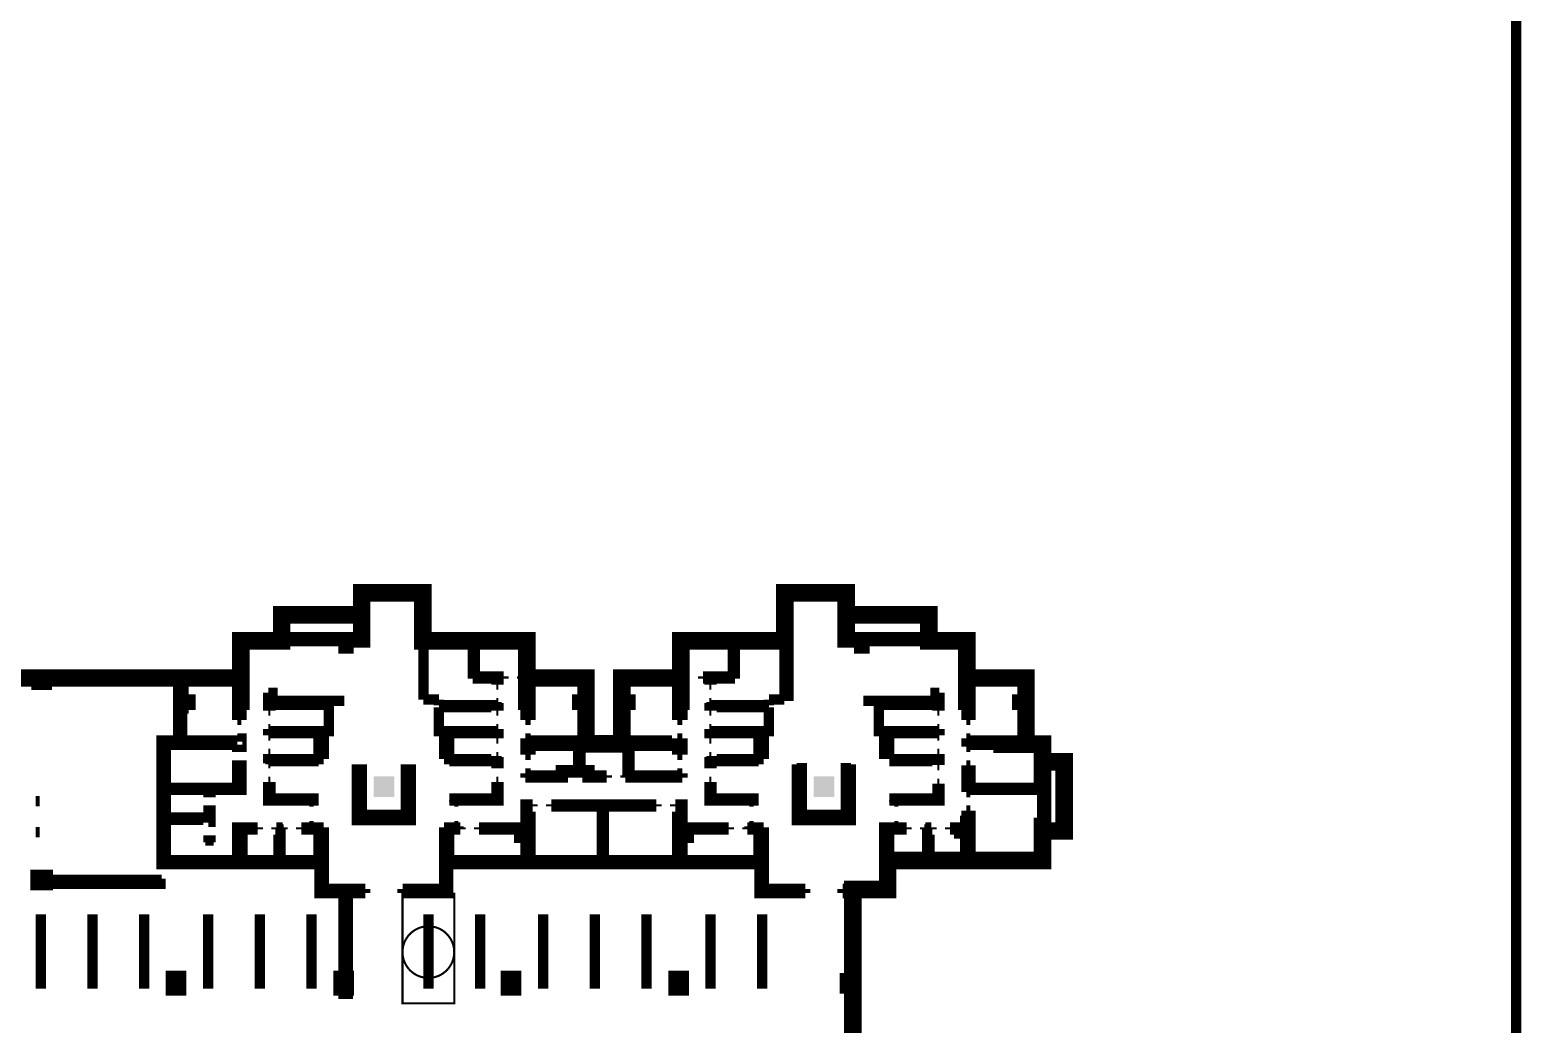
# Model space of a CAD drawing. Header units: millimetres. Extents: x 0 to 1249171, y -42321 to 335084.
# Drawn here: x 1177042 to 1249171, y 84969 to 133070 of the extents above; entities that cross this region are included whole.
import ezdxf

# ---------------------------------------------------------------- set-up
doc = ezdxf.new("R2010")
doc.units = ezdxf.units.MM
doc.header["$LTSCALE"] = 1000
for name, color, linetype in [('P_core', 1, 'Continuous'), ('P_lot', 5, 'Continuous'), ('留孔', 1, 'Continuous')]:
    doc.layers.add(name, color=color, linetype=linetype)
doc.layers.add('P_wall', color=7, linetype='Continuous', lineweight=50)

msp = doc.modelspace()

# ---------------------------------------------------------------- hatches: boundary and pattern name
at = {"layer": 'P_wall'}
h = msp.add_hatch(color=256, dxfattribs=at)
h.dxf.hatch_style = 2
h.paths.add_polyline_path([(1051017, 250), (1050717, 250), (1050967, -50), (1051017, 10)])
h.paths.add_polyline_path([(1050717, 250), (1050717, -350), (1050967, -50)])
h.paths.add_polyline_path([(1051017, -110), (1050967, -50), (1050717, -350), (1051017, -350)])
h.paths.add_polyline_path([(1051017, 10), (1050967, -50), (1051017, -110)])
h.paths.add_polyline_path([(1051217, 8200), (1051017, 8200), (1051017, 7920)], flags=17)
h.paths.add_polyline_path([(1051217, 8200), (1051017, 7920), (1051017, 7780), (1051217, 7500)])
h.paths.add_polyline_path([(1051017, 7780), (1051017, 7500), (1051217, 7500)], flags=17)
h.paths.add_polyline_path([(1051217, 16300), (1051017, 16020), (1051017, 15880), (1051217, 15600)])
h.paths.add_polyline_path([(1051217, 16300), (1051017, 16300), (1051017, 16020)], flags=17)
h.paths.add_polyline_path([(1051017, 15880), (1051017, 15600), (1051217, 15600)], flags=17)
h.paths.add_polyline_path([(1051217, 24300), (1051017, 24300), (1051017, 24020)], flags=17)
h.paths.add_polyline_path([(1051217, 24300), (1051017, 24020), (1051017, 23880), (1051217, 23600)])
h.paths.add_polyline_path([(1051017, 23880), (1051017, 23600), (1051217, 23600)], flags=17)
h.paths.add_polyline_path([(1051017, 31980), (1050967, 32050), (1050717, 31700), (1051017, 31700)])
h.paths.add_polyline_path([(1051017, 32400), (1050717, 32400), (1050967, 32050), (1051017, 32120)])
h.paths.add_polyline_path([(1050717, 32400), (1050717, 31700), (1050967, 32050)])
h.paths.add_polyline_path([(1051017, 32120), (1050967, 32050), (1051017, 31980)])
h.paths.add_polyline_path([(1058867, 8200), (1058867, 7500), (1059117, 7850)])
h.paths.add_polyline_path([(1059367, 8200), (1059117, 7850), (1059367, 7500)])
h.paths.add_polyline_path([(1059367, 8200), (1058867, 8200), (1059117, 7850)])
h.paths.add_polyline_path([(1059117, 7850), (1058867, 7500), (1059367, 7500)])
h.paths.add_polyline_path([(1064717, 7850), (1064467, 7500), (1064967, 7500)])
h.paths.add_polyline_path([(1064967, 8200), (1064467, 8200), (1064717, 7850)])
h.paths.add_polyline_path([(1064717, 7850), (1064467, 8200), (1064467, 7500)])
h.paths.add_polyline_path([(1064967, 8200), (1064717, 7850), (1064967, 7500)])
h.paths.add_polyline_path([(1070567, 8200), (1070317, 7850), (1070567, 7500)])
h.paths.add_polyline_path([(1070567, 8200), (1070067, 8200), (1070317, 7850)])
h.paths.add_polyline_path([(1070317, 7850), (1070067, 7500), (1070567, 7500)])
h.paths.add_polyline_path([(1070317, 7850), (1070067, 8200), (1070067, 7500)])
h.paths.add_polyline_path([(1051217, 110200), (1051017, 110000), (1051017, 109900), (1051217, 109700)])
h.paths.add_polyline_path([(1051217, 110200), (1051017, 110200), (1051017, 110000)], flags=17)
h.paths.add_polyline_path([(1051017, 109900), (1051017, 109700), (1051217, 109700)], flags=17)
h.paths.add_polyline_path([(1051217, 118250), (1051017, 118250), (1051017, 118050)], flags=17)
h.paths.add_polyline_path([(1051217, 118250), (1051017, 118050), (1051017, 117950), (1051217, 117750)])
h.paths.add_polyline_path([(1051017, 117950), (1051017, 117750), (1051217, 117750)], flags=17)
h.paths.add_polyline_path([(1051217, 127600), (1051017, 127600), (1051017, 127400)], flags=17)
h.paths.add_polyline_path([(1051217, 127600), (1051017, 127400), (1051017, 127300), (1051217, 127100)])
h.paths.add_polyline_path([(1051017, 127300), (1051017, 127100), (1051217, 127100)])
h.paths.add_polyline_path([(1051217, 133950), (1051017, 133950), (1051017, 133750)])
h.paths.add_polyline_path([(1051017, 133650), (1051017, 133450), (1051217, 133450)], flags=17)
h.paths.add_polyline_path([(1051217, 133950), (1051017, 133750), (1051017, 133650), (1051217, 133450)])
h.paths.add_polyline_path([(1051217, 138000), (1051017, 138000), (1051017, 137800)], flags=17)
h.paths.add_polyline_path([(1051217, 138000), (1051017, 137800), (1051017, 137700), (1051217, 137500)])
h.paths.add_polyline_path([(1051017, 137700), (1051017, 137500), (1051217, 137500)], flags=17)
h.paths.add_polyline_path([(1051017, 145700), (1051017, 145500), (1051217, 145500)])
h.paths.add_polyline_path([(1051217, 146000), (1051017, 145800), (1051017, 145700), (1051217, 145500)])
h.paths.add_polyline_path([(1051217, 146000), (1051017, 146000), (1051017, 145800)])
h.paths.add_polyline_path([(1075867, 289850), (1075517, 289850), (1075517, 268315), (1068257, 268315), (1068257, 267965), (1075867, 267965)])
h.paths.add_polyline_path([(1075867, 273050), (1075817, 273100), (1075567, 272850), (1075867, 272850)], flags=16)
h.paths.add_polyline_path([(1075867, 273150), (1075817, 273100), (1075867, 273050)], flags=16)
h.paths.add_polyline_path([(1075867, 273350), (1075567, 273350), (1075817, 273100), (1075867, 273150)], flags=16)
h.paths.add_polyline_path([(1075817, 273100), (1075567, 273350), (1075567, 272850)], flags=16)
h.paths.add_polyline_path([(1075867, 289850), (1075517, 289850), (1075517, 268315), (1068257, 268315), (1068257, 267965), (1075867, 267965), (1075867, 272850), (1075567, 272850), (1075567, 273350), (1075867, 273350)], flags=17)
h.paths.add_polyline_path([(1075867, 277700), (1075567, 277700), (1075817, 277450), (1075867, 277500)], flags=16)
h.paths.add_polyline_path([(1075567, 277700), (1075567, 277200), (1075817, 277450)], flags=16)
h.paths.add_polyline_path([(1075867, 277400), (1075817, 277450), (1075567, 277200), (1075867, 277200)], flags=16)
h.paths.add_polyline_path([(1075867, 285400), (1075817, 285450), (1075567, 285200), (1075867, 285200)], flags=16)
h.paths.add_polyline_path([(1075867, 285700), (1075567, 285700), (1075817, 285450), (1075867, 285500)], flags=16)
h.paths.add_polyline_path([(1075817, 285450), (1075567, 285700), (1075567, 285200)], flags=16)
h.paths.add_polyline_path([(1075867, 285500), (1075817, 285450), (1075867, 285400)], flags=16)
h.paths.add_polyline_path([(1169017, 285800), (1168767, 285800), (1169017, 285450)], flags=17)
h.paths.add_polyline_path([(1169017, 285450), (1168767, 285100), (1169017, 285100)], flags=17)
h.paths.add_polyline_path([(1169017, 277750), (1168767, 277750), (1169017, 277450)], flags=17)
h.paths.add_polyline_path([(1169017, 277450), (1168767, 277150), (1169017, 277150)], flags=17)
h.paths.add_polyline_path([(1169017, 273700), (1168767, 273700), (1169017, 273400)], flags=17)
h.paths.add_polyline_path([(1169017, 273400), (1168767, 273100), (1169017, 273100)], flags=17)
h.paths.add_polyline_path([(1169017, 267600), (1168767, 267600), (1169017, 267300)], flags=17)
h.paths.add_polyline_path([(1169017, 267300), (1168767, 267000), (1169017, 267000)], flags=17)
h.paths.add_polyline_path([(1169017, 263400), (1168767, 263400), (1169017, 263100)], flags=17)
h.paths.add_polyline_path([(1169017, 263100), (1168767, 262800), (1169017, 262800)], flags=17)
h.paths.add_polyline_path([(1169017, 255400), (1168767, 255400), (1169017, 255100), (1169017, 255100)], flags=17)
h.paths.add_polyline_path([(1168767, 255400), (1168767, 255100), (1169017, 255100)], flags=17)
h.paths.add_polyline_path([(1168767, 255100), (1160027, 255100), (1160027, 247010), (1160377, 247010), (1160377, 254750), (1169367, 254750), (1169367, 289850), (1075867, 289850), (1075867, 289500), (1169017, 289500), (1169017, 255400), (1169267, 255400), (1169267, 254800), (1168767, 254800)])
h.paths.add_polyline_path([(1164967, 202800), (1177467, 202800), (1177467, 210090), (1183417, 210090), (1183417, 210440), (1177167, 210440), (1177167, 203100), (1164667, 203100), (1164667, 176925), (1157272, 176925), (1157272, 176625), (1164967, 176625)])
h.paths.add_polyline_path([(1164667, 176925), (1164417, 176675), (1164467, 176625), (1164667, 176625)], flags=16)
h.paths.add_polyline_path([(1164667, 176925), (1164167, 176925), (1164417, 176675)], flags=16)
h.paths.add_polyline_path([(1164167, 176925), (1164167, 176625), (1164367, 176625), (1164417, 176675)], flags=16)
h.paths.add_polyline_path([(1164417, 176675), (1164367, 176625), (1164467, 176625)], flags=16)
h.paths.add_polyline_path([(1217317, 199000), (1217017, 199000), (1217017, 198800), (1217067, 198750)])
h.paths.add_polyline_path([(1217317, 199000), (1217067, 198750), (1217317, 198500)])
h.paths.add_polyline_path([(1217067, 198750), (1217017, 198700), (1217017, 198500), (1217317, 198500)])
h.paths.add_polyline_path([(1217017, 198800), (1217017, 198700), (1217067, 198750)])
h.paths.add_polyline_path([(1217317, 191000), (1217017, 191000), (1217017, 190800), (1217067, 190750)])
h.paths.add_polyline_path([(1217317, 191000), (1217067, 190750), (1217317, 190500)])
h.paths.add_polyline_path([(1217067, 190750), (1217017, 190700), (1217017, 190500), (1217317, 190500)])
h.paths.add_polyline_path([(1217017, 190800), (1217017, 190700), (1217067, 190750)])
h.paths.add_polyline_path([(1217317, 187060), (1217017, 187060), (1217017, 186860), (1217067, 186810)])
h.paths.add_polyline_path([(1217317, 187060), (1217067, 186810), (1217317, 186560)])
h.paths.add_polyline_path([(1217067, 186810), (1217017, 186760), (1217017, 186560), (1217317, 186560)])
h.paths.add_polyline_path([(1217017, 186860), (1217017, 186760), (1217067, 186810)])
h.paths.add_polyline_path([(1217317, 186560), (1217017, 186560), (1217017, 165010), (1217317, 165010)])
h.paths.add_polyline_path([(1217067, 181310), (1217017, 181260), (1217017, 181060), (1217317, 181060)], flags=16)
h.paths.add_polyline_path([(1217017, 181360), (1217017, 181260), (1217067, 181310)], flags=17)
h.paths.add_polyline_path([(1217317, 181560), (1217017, 181560), (1217017, 181360), (1217067, 181310)], flags=17)
h.paths.add_polyline_path([(1217317, 181560), (1217067, 181310), (1217317, 181060)], flags=17)
h.paths.add_polyline_path([(1217317, 181060), (1217017, 181060), (1217017, 165010), (1217317, 165010)], flags=17)
h.paths.add_polyline_path([(1217017, 177200), (1217017, 177100), (1217067, 177150)], flags=16)
h.paths.add_polyline_path([(1217317, 177400), (1217017, 177400), (1217017, 177200), (1217067, 177150)], flags=16)
h.paths.add_polyline_path([(1217067, 177150), (1217017, 177100), (1217017, 176900), (1217317, 176900)], flags=16)
h.paths.add_polyline_path([(1217317, 176900), (1217017, 176900), (1217017, 165010), (1217317, 165010)])
h.paths.add_polyline_path([(1217067, 169150), (1217017, 169200), (1217017, 169100)], flags=16)
h.paths.add_polyline_path([(1217317, 169400), (1217017, 169400), (1217017, 169200), (1217067, 169150)], flags=17)
h.paths.add_polyline_path([(1217067, 169150), (1217017, 169100), (1217017, 168900), (1217317, 168900)], flags=16)
h.paths.add_polyline_path([(1217317, 169400), (1217067, 169150), (1217317, 168900)], flags=17)
h.paths.add_polyline_path([(1176767, 152060), (1176617, 152060), (1176767, 151910)], flags=17)
h.paths.add_polyline_path([(1176617, 152060), (1176617, 151910), (1176767, 151910)])
h.paths.add_polyline_path([(1176617, 151910), (1176267, 151910), (1176267, 101540), (1184217, 101540), (1184217, 101840), (1184217, 101890), (1176617, 101890)])
h.paths.add_polyline_path([(1176267, 143250), (1176267, 142750), (1176517, 143000)], flags=16)
h.paths.add_polyline_path([(1176617, 143250), (1176267, 143250), (1176517, 143000), (1176617, 143100)], flags=17)
h.paths.add_polyline_path([(1176517, 143000), (1176267, 142750), (1176617, 142750), (1176617, 142900)], flags=16)
h.paths.add_polyline_path([(1176617, 143100), (1176517, 143000), (1176617, 142900)], flags=17)
h.paths.add_polyline_path([(1176617, 142750), (1176267, 142750), (1176267, 101540), (1184217, 101540), (1184217, 101840), (1184217, 101890), (1176617, 101890)])
h.paths.add_polyline_path([(1176617, 134900), (1176267, 134900), (1176517, 134650), (1176617, 134750)], flags=17)
h.paths.add_polyline_path([(1176267, 134900), (1176267, 134400), (1176517, 134650)], flags=16)
h.paths.add_polyline_path([(1176617, 134550), (1176517, 134650), (1176267, 134400), (1176617, 134400)], flags=17)
h.paths.add_polyline_path([(1176617, 134750), (1176517, 134650), (1176617, 134550)], flags=17)
h.paths.add_polyline_path([(1176617, 134400), (1176267, 134400), (1176267, 101540), (1184217, 101540), (1184217, 101840), (1184217, 101890), (1176617, 101890)], flags=17)
h.paths.add_polyline_path([(1176517, 126400), (1176267, 126150), (1176617, 126150), (1176617, 126300)], flags=16)
h.paths.add_polyline_path([(1176617, 126500), (1176517, 126400), (1176617, 126300)], flags=16)
h.paths.add_polyline_path([(1176617, 126650), (1176267, 126650), (1176517, 126400), (1176617, 126500)], flags=16)
h.paths.add_polyline_path([(1176267, 126650), (1176267, 126150), (1176517, 126400)], flags=16)
h.paths.add_polyline_path([(1176617, 126150), (1176267, 126150), (1176267, 101540), (1184217, 101540), (1184217, 101840), (1184217, 101890), (1176617, 101890)], flags=17)
msp.add_hatch(color=256, dxfattribs=at).paths.add_polyline_path([(1218707, 92710), (1226197, 92710), (1226197, 94140), (1227247, 94140), (1227247, 97840), (1226197, 97840), (1226197, 98690), (1225397, 98690), (1225397, 101890), (1222537, 101890), (1222537, 103690), (1220697, 103690), (1220697, 104940), (1216697, 104940), (1216697, 106010), (1213387, 106010), (1213387, 103690), (1208357, 103690), (1208357, 101890), (1205497, 101890), (1205497, 98700), (1204117, 98700), (1204117, 101890), (1201257, 101890), (1201257, 103690), (1196227, 103690), (1196227, 106010), (1192917, 106010), (1192917, 104940), (1189047, 104940), (1189047, 103690), (1187077, 103690), (1187077, 101890), (1184467, 101890), (1184217, 101890), (1184217, 100240), (1184467, 100240), (1184467, 100420), (1184817, 100420), (1184817, 100670), (1184467, 100670), (1184467, 101540), (1187077, 101540), (1187077, 100420), (1187427, 100420), (1187427, 101540), (1187427, 103340), (1189397, 103340), (1189397, 104590), (1192917, 104590), (1192917, 103690), (1192207, 103690), (1192207, 103140), (1192457, 103140), (1192457, 103440), (1193267, 103440), (1193267, 104590), (1193267, 105660), (1195877, 105660), (1195877, 103340), (1200907, 103340), (1200907, 101540), (1200907, 100420), (1201257, 100420), (1201257, 101540), (1203767, 101540), (1203767, 100670), (1203517, 100670), (1203517, 100420), (1203767, 100420), (1203767, 98350), (1205847, 98350), (1205847, 100420), (1206097, 100420), (1206097, 100670), (1205847, 100670), (1205847, 101540), (1208357, 101540), (1208357, 100420), (1208707, 100420), (1208707, 101540), (1208707, 103340), (1213737, 103340), (1213737, 105660), (1216347, 105660), (1216347, 104590), (1216347, 103440), (1217157, 103440), (1217157, 103140), (1217407, 103140), (1217407, 103690), (1216697, 103690), (1216697, 104590), (1220347, 104590), (1220347, 103340), (1222187, 103340), (1222187, 101540), (1222187, 100420), (1222537, 100420), (1222537, 101540), (1225047, 101540), (1225047, 100670), (1224797, 100670), (1224797, 100420), (1225047, 100420), (1225047, 98690), (1223897, 98690), (1223897, 98410), (1223897, 98340), (1225047, 98340), (1225847, 98340), (1225847, 97490), (1225847, 96790), (1226197, 96790), (1226197, 97490), (1226897, 97490), (1226897, 94490), (1226197, 94490), (1226197, 94710), (1225847, 94710), (1225847, 94490), (1225847, 93060), (1222537, 93060), (1222537, 94800), (1222287, 94800), (1222287, 93060), (1218607, 93060), (1218607, 94490), (1218357, 94490), (1218357, 93060), (1218357, 91710), (1218707, 91710)])

# ---------------------------------------------------------------- linework, layer by layer
at = {"layer": 'P_core'}
for points in [[(1193667, 96960), (1194667, 96960), (1193667, 95960), (1194667, 95960)], [(1215947, 96960), (1214947, 96960), (1215947, 95960), (1214947, 95960)]]:
    msp.add_solid(points, dxfattribs=at)
at = {"layer": 'P_lot', "extrusion": (5.18032e-09, -4.98983e-22, 1), "const_width": 500, "elevation": 0}
for points in [[(1177567, 90280), (1177567, 86680)], [(1180067, 90280), (1180067, 86680)], [(1182567, 90280), (1182567, 86680)], [(1185667, 90280), (1185667, 86680)], [(1188167, 90280), (1188167, 86680)], [(1190667, 90280), (1190667, 86680)], [(1196317, 90280), (1196317, 86680)], [(1198817, 90280), (1198817, 86680)], [(1201867, 90280), (1201867, 86680)], [(1204367, 90280), (1204367, 86680)], [(1206867, 90280), (1206867, 86680)], [(1209967, 90280), (1209967, 86680)], [(1212467, 90280), (1212467, 86680)]]:
    msp.add_lwpolyline(points, dxfattribs=at)
at = {"layer": 'P_wall', "const_width": 500}
msp.add_lwpolyline([(1010902, 334834), (1248921, 334834), (1248921, -42071), (1010902, -42071)], close=True, dxfattribs=at)
for points in [[(1216347, 105390), (1216347, 103440), (1217157, 103440), (1217157, 103140), (1217407, 103140), (1217407, 103690), (1216697, 103690), (1216697, 104590), (1220347, 104590), (1220347, 103340), (1222187, 103340), (1222187, 101540), (1222187, 100420), (1222537, 100420), (1222537, 101540), (1225047, 101540), (1225047, 100670), (1224797, 100670), (1224797, 100420), (1225047, 100420), (1225047, 98690), (1223897, 98690), (1223897, 98410), (1223897, 98410), (1223897, 98340), (1225047, 98340), (1225847, 98340), (1225847, 97490), (1225847, 96790), (1226197, 96790), (1226197, 97490), (1226897, 97490), (1226897, 94490), (1226197, 94490), (1226197, 94710), (1225847, 94710), (1225847, 94490), (1225847, 93060), (1222537, 93060), (1222537, 94800), (1222287, 94800), (1222287, 93060), (1218607, 93060), (1218607, 94490), (1218357, 94490), (1218357, 93060), (1218357, 93060), (1218357, 91660), (1218357, 91660), (1216667, 91660), (1216667, 91310), (1218707, 91310), (1218707, 91710), (1218707, 92710), (1226197, 92710), (1226197, 94140), (1227247, 94140), (1227247, 97840), (1226197, 97840), (1226197, 98690), (1225397, 98690), (1225397, 98690), (1225397, 101890), (1222537, 101890), (1222537, 103690), (1220697, 103690), (1220697, 104940), (1216697, 104940), (1216697, 106010), (1213387, 106010), (1213387, 103690), (1208357, 103690), (1208357, 101890), (1205497, 101890), (1205497, 98700), (1204117, 98700), (1204117, 101890), (1201257, 101890), (1201257, 103690), (1196227, 103690), (1196227, 106010), (1192917, 106010), (1192917, 104940), (1189047, 104940), (1189047, 103690), (1187077, 103690), (1187077, 101890), (1184467, 101890), (1184217, 101890), (1184217, 100240), (1184467, 100240), (1184467, 100420), (1184817, 100420), (1184817, 100670), (1184467, 100670), (1184467, 101540), (1187077, 101540), (1187077, 100420), (1187427, 100420), (1187427, 101540), (1187427, 103340), (1189397, 103340), (1189397, 104590), (1192917, 104590), (1192917, 103690), (1192207, 103690), (1192207, 103140), (1192457, 103140), (1192457, 103440), (1193267, 103440), (1193267, 104590), (1193267, 105660), (1195877, 105660), (1195877, 103340), (1200907, 103340), (1200907, 101540), (1200907, 100420), (1201257, 100420), (1201257, 101540), (1203767, 101540), (1203767, 100670), (1203517, 100670), (1203517, 100420), (1203767, 100420), (1203767, 98350), (1205847, 98350), (1205847, 100420), (1206097, 100420), (1206097, 100670), (1205847, 100670), (1205847, 101540), (1208357, 101540), (1208357, 100420), (1208707, 100420), (1208707, 101540), (1208707, 103340), (1213737, 103340), (1213737, 105660), (1216347, 105660), (1216347, 104590)], [(1216347, 105390), (1216347, 103440), (1217157, 103440), (1217157, 103140), (1217407, 103140), (1217407, 103690), (1216697, 103690), (1216697, 104590), (1220347, 104590), (1220347, 103340), (1222187, 103340), (1222187, 101540), (1222187, 100420), (1222537, 100420), (1222537, 101540), (1225047, 101540), (1225047, 100670), (1224797, 100670), (1224797, 100420), (1225047, 100420), (1225047, 98690), (1223897, 98690), (1223897, 98410), (1223897, 98410), (1223897, 98340), (1225047, 98340), (1225847, 98340), (1225847, 97490), (1225847, 96790), (1226197, 96790), (1226197, 97490), (1226897, 97490), (1226897, 94490), (1226197, 94490), (1226197, 94710), (1225847, 94710), (1225847, 94490), (1225847, 93060), (1222537, 93060), (1222537, 94800), (1222287, 94800), (1222287, 93060), (1218607, 93060), (1218607, 94490), (1218357, 94490), (1218357, 93060), (1218357, 93060), (1218357, 91660), (1218357, 91660), (1216667, 91660), (1216667, 91310), (1218707, 91310), (1218707, 91710), (1218707, 92710), (1226197, 92710), (1226197, 94140), (1227247, 94140), (1227247, 97840), (1226197, 97840), (1226197, 98690), (1225397, 98690), (1225397, 98690), (1225397, 101890), (1222537, 101890), (1222537, 103690), (1220697, 103690), (1220697, 104940), (1216697, 104940), (1216697, 106010), (1213387, 106010), (1213387, 103690), (1208357, 103690), (1208357, 101890), (1205497, 101890), (1205497, 98700), (1204117, 98700), (1204117, 101890), (1201257, 101890), (1201257, 103690), (1196227, 103690), (1196227, 106010), (1192917, 106010), (1192917, 104940), (1189047, 104940), (1189047, 103690), (1187077, 103690), (1187077, 101890), (1184467, 101890), (1184217, 101890), (1184217, 100240), (1184467, 100240), (1184467, 100420), (1184817, 100420), (1184817, 100670), (1184467, 100670), (1184467, 101540), (1187077, 101540), (1187077, 100420), (1187427, 100420), (1187427, 101540), (1187427, 103340), (1189397, 103340), (1189397, 104590), (1192917, 104590), (1192917, 103690), (1192207, 103690), (1192207, 103140), (1192457, 103140), (1192457, 103440), (1193267, 103440), (1193267, 104590), (1193267, 105660), (1195877, 105660), (1195877, 103340), (1200907, 103340), (1200907, 101540), (1200907, 100420), (1201257, 100420), (1201257, 101540), (1203767, 101540), (1203767, 100670), (1203517, 100670), (1203517, 100420), (1203767, 100420), (1203767, 98350), (1205847, 98350), (1205847, 100420), (1206097, 100420), (1206097, 100670), (1205847, 100670), (1205847, 101540), (1208357, 101540), (1208357, 100420), (1208707, 100420), (1208707, 101540), (1208707, 103340), (1213737, 103340), (1213737, 105660), (1216347, 105660), (1216347, 104590)], [(1193067, 105860), (1193067, 104590)], [(1213537, 105860), (1213537, 103690), (1208357, 103690), (1208357, 101890), (1205497, 101890), (1205497, 98700), (1204117, 98700), (1204117, 101890), (1201257, 101890), (1201257, 103690), (1196077, 103690), (1196077, 105860)], [(1196077, 105860), (1196077, 103690)], [(1213737, 105660), (1213737, 103490), (1208557, 103490), (1208557, 101690), (1205697, 101690), (1205697, 98500), (1203917, 98500), (1203917, 101690), (1201007, 101690), (1201007, 103490), (1195877, 103490), (1195877, 105660)], [(1213737, 105660), (1213737, 100600)], [(1193067, 104590), (1189397, 104590), (1189397, 103490), (1187277, 103490), (1187277, 101690), (1184417, 101690), (1184417, 98490), (1183617, 98490), (1183617, 92910), (1191257, 92910), (1191257, 91510), (1193267, 91510)], [(1193067, 104790), (1189197, 104790), (1189197, 103690)], [(1216547, 104790), (1220547, 104790), (1220547, 103690)], [(1216547, 104590), (1220347, 104590), (1220347, 103490), (1222337, 103490), (1222337, 101690), (1225197, 101690), (1225197, 98490), (1225997, 98490)], [(1189197, 103690), (1187077, 103690), (1187077, 101890), (1184217, 101890)], [(1189397, 103690), (1192257, 103690)], [(1220347, 103690), (1217357, 103690)], [(1219847, 103690), (1222537, 103690), (1222537, 101890), (1225397, 101890)], [(1189397, 103490), (1192257, 103490)], [(1196077, 103490), (1196077, 100670)], [(1196077, 103490), (1196077, 100670)], [(1198467, 101690), (1198467, 103490)], [(1198567, 101790), (1198567, 103490)], [(1211047, 101790), (1211047, 103490)], [(1211147, 101690), (1211147, 103490)], [(1213537, 103490), (1213537, 100670)], [(1213537, 103490), (1213537, 100670)], [(1213737, 103490), (1213737, 100600)], [(1220347, 103490), (1217357, 103490)], [(1176267, 101540), (1184217, 101540)], [(1184217, 101890), (1176617, 101890)], [(1187077, 101890), (1184217, 101890), (1184217, 98690), (1183417, 98690), (1183417, 92710), (1191057, 92710), (1191057, 91310), (1193267, 91310)], [(1184217, 101840), (1184217, 101890)], [(1184217, 101540), (1184217, 101840)], [(1187077, 101690), (1187077, 99690)], [(1187277, 101690), (1187277, 101000)], [(1199957, 101690), (1198467, 101690)], [(1198567, 101790), (1199957, 101790)], [(1199607, 101400), (1199607, 101690)], [(1199707, 101400), (1199707, 101690)], [(1199957, 101790), (1199957, 101690)], [(1200857, 101790), (1201007, 101790)], [(1200857, 101790), (1200857, 101690)], [(1201007, 101690), (1200857, 101690)], [(1201007, 99690), (1201007, 101690)], [(1201257, 99690), (1201257, 101690)], [(1208357, 99690), (1208357, 101690)], [(1208547, 101690), (1208707, 101690)], [(1208707, 101790), (1208557, 101790)], [(1208607, 99690), (1208607, 101690)], [(1208707, 101790), (1208707, 101690)], [(1211047, 101790), (1209607, 101790)], [(1209607, 101790), (1209607, 101690)], [(1209607, 101690), (1209907, 101690)], [(1209907, 101400), (1209907, 101690)], [(1210007, 101690), (1211147, 101690)], [(1210007, 101400), (1210007, 101690)], [(1222337, 101690), (1222337, 101000)], [(1222537, 101890), (1225397, 101890), (1225397, 98690), (1226197, 98690)], [(1222537, 101690), (1222537, 99690)], [(1187377, 101000), (1187277, 101000)], [(1187377, 100800), (1187277, 100800)], [(1187277, 100800), (1187277, 99690)], [(1187377, 101000), (1187377, 100800)], [(1191507, 100610), (1188777, 100610), (1188777, 101000), (1188577, 101000)], [(1188577, 101000), (1188577, 100800)], [(1188577, 100140), (1188577, 100800), (1188577, 100800)], [(1199707, 101400), (1199607, 101400)], [(1209907, 101400), (1210007, 101400)], [(1218107, 100610), (1220837, 100610), (1220837, 101000), (1221037, 101000)], [(1221037, 101000), (1221037, 100800)], [(1221037, 100140), (1221037, 100800), (1221037, 100800)], [(1222237, 101000), (1222337, 101000)], [(1222237, 101000), (1222237, 100800)], [(1222237, 100800), (1222337, 100800)], [(1222337, 100800), (1222337, 99690)], [(1188677, 100140), (1188577, 100140)], [(1188677, 99140), (1191507, 99140), (1191507, 100610), (1192247, 100610)], [(1191507, 100410), (1188677, 100410)], [(1188677, 100410), (1188677, 100140)], [(1196077, 100670), (1196827, 100670)], [(1196827, 100400), (1196827, 100670)], [(1196827, 100400), (1199607, 100400)], [(1199607, 99140), (1196827, 99140), (1196827, 100300)], [(1196827, 100300), (1199607, 100300), (1199607, 100140)], [(1199607, 100400), (1199607, 100500)], [(1199707, 100500), (1199607, 100500)], [(1199607, 100140), (1199707, 100140)], [(1199707, 100400), (1199707, 100500)], [(1199707, 100400), (1199707, 100140)], [(1209907, 100400), (1209907, 100500)], [(1209907, 100500), (1210007, 100500)], [(1209907, 100400), (1209907, 100140)], [(1210007, 100140), (1209907, 100140)], [(1210007, 100400), (1210007, 100500)], [(1212787, 100400), (1210007, 100400)], [(1212787, 100300), (1210007, 100300), (1210007, 100140)], [(1210007, 99140), (1212787, 99140), (1212787, 100300)], [(1212787, 100400), (1212787, 100670)], [(1213537, 100670), (1212787, 100670)], [(1212787, 100400), (1212787, 100500)], [(1217357, 100610), (1218107, 100610), (1218107, 99140)], [(1218107, 100610), (1217357, 100610)], [(1218107, 100610), (1218107, 99140), (1220937, 99140)], [(1218107, 100410), (1220937, 100410)], [(1220937, 100410), (1220937, 100140)], [(1220937, 100410), (1220937, 100140)], [(1220937, 100140), (1221037, 100140)], [(1187277, 99690), (1187077, 99690)], [(1201257, 99690), (1201007, 99690)], [(1208357, 99690), (1208607, 99690)], [(1222337, 99690), (1222537, 99690)], [(1187077, 98690), (1184417, 98690)], [(1187077, 98790), (1187277, 98790), (1187277, 98390), (1187077, 98390), (1187077, 98490)], [(1187077, 98790), (1187077, 98690)], [(1188577, 98940), (1188577, 99240)], [(1188677, 99240), (1188577, 99240)], [(1188677, 98940), (1188577, 98940)], [(1188677, 99240), (1188677, 99140)], [(1188677, 99040), (1188677, 98940)], [(1188677, 98040), (1188677, 97790), (1191007, 97790), (1191007, 99040)], [(1188677, 99040), (1191007, 99040)], [(1191257, 99040), (1191507, 99040)], [(1191257, 97790), (1191257, 99040)], [(1197077, 99040), (1196827, 99040)], [(1197077, 97790), (1197077, 99040)], [(1199607, 99040), (1197327, 99040)], [(1199607, 97890), (1199607, 97790), (1197327, 97790), (1197327, 99040)], [(1199607, 99240), (1199607, 99140)], [(1199607, 99240), (1199607, 99140)], [(1199607, 99240), (1199707, 99240)], [(1199607, 99040), (1199607, 98790)], [(1199607, 98790), (1199707, 98790)], [(1199707, 99240), (1199707, 98790)], [(1201007, 98000), (1201007, 98790)], [(1201257, 98790), (1201007, 98790)], [(1201257, 98000), (1201257, 98790)], [(1201257, 98690), (1203917, 98690)], [(1205697, 98690), (1208347, 98690), (1208347, 98790)], [(1208357, 98790), (1208607, 98790)], [(1208607, 98000), (1208607, 98790)], [(1208607, 98000), (1208607, 98790)], [(1209907, 99240), (1209907, 98790)], [(1210007, 99240), (1209907, 99240)], [(1210007, 98790), (1209907, 98790)], [(1210007, 99240), (1210007, 99140)], [(1210007, 99240), (1210007, 99140)], [(1210007, 99240), (1210007, 99140)], [(1210007, 99040), (1210007, 98790)], [(1210007, 97890), (1210007, 97790), (1212287, 97790), (1212287, 99040)], [(1210007, 99040), (1212287, 99040)], [(1212537, 99040), (1212787, 99040)], [(1212537, 97790), (1212537, 99040)], [(1218357, 99040), (1218107, 99040)], [(1218357, 97790), (1218357, 99040)], [(1220937, 99040), (1218607, 99040)], [(1218607, 97790), (1218607, 99040)], [(1220937, 99240), (1220937, 99140)], [(1220937, 99240), (1221037, 99240)], [(1220937, 99040), (1220937, 98940)], [(1220937, 98940), (1221037, 98940)], [(1221037, 98940), (1221037, 99240)], [(1222337, 98790), (1222337, 98690)], [(1222337, 98790), (1222537, 98790)], [(1222337, 98490), (1222337, 98690)], [(1222537, 98790), (1222537, 98690)], [(1222537, 98690), (1225197, 98690)], [(1226197, 97690), (1226197, 98700)], [(1184417, 98490), (1187077, 98490)], [(1188677, 98040), (1188577, 98040)], [(1188577, 97590), (1188577, 98040)], [(1199607, 97890), (1199707, 97890)], [(1199707, 97890), (1199707, 97690)], [(1201257, 98000), (1201007, 98000)], [(1201257, 98440), (1203567, 98440)], [(1203567, 98440), (1203567, 97250)], [(1203667, 98500), (1205947, 98500)], [(1203667, 98500), (1203667, 97250), (1204117, 97250), (1204117, 97000), (1204947, 97000)], [(1205947, 98500), (1205947, 97000)], [(1208357, 98000), (1208357, 98440), (1206047, 98440), (1206047, 97000)], [(1208357, 98000), (1208607, 98000)], [(1209907, 97890), (1209907, 97690)], [(1210007, 97890), (1209907, 97890)], [(1220937, 98040), (1220937, 97790), (1218607, 97790)], [(1220937, 98040), (1221037, 98040)], [(1221037, 97500), (1221037, 98040)], [(1222337, 98490), (1222337, 98390)], [(1222337, 98390), (1222537, 98390)], [(1225197, 98490), (1222537, 98490)], [(1222537, 98490), (1222537, 98390)], [(1225997, 97490), (1225997, 98500)], [(1183617, 96300), (1185677, 96300), (1185677, 96200), (1185777, 96200), (1185777, 96300), (1187277, 96300), (1187277, 97490), (1187077, 97490), (1187077, 96400)], [(1188677, 97590), (1188577, 97590)], [(1191007, 97690), (1188677, 97690)], [(1188677, 97590), (1188677, 97690)], [(1192857, 97540), (1192857, 94840), (1195477, 94840), (1195477, 97540)], [(1193107, 97540), (1193107, 95090), (1195227, 95090), (1195227, 97540)], [(1199707, 97690), (1199707, 97590), (1199607, 97590), (1199607, 97690), (1197327, 97690)], [(1201007, 96900), (1202817, 96900), (1202817, 97150), (1204017, 97150), (1204017, 96900), (1204947, 96900)], [(1201257, 97000), (1202717, 97000), (1202717, 97250), (1203567, 97250)], [(1209907, 97690), (1209907, 97590), (1210007, 97590), (1210007, 97690), (1212287, 97690)], [(1216757, 97540), (1216757, 94840), (1214137, 94840), (1214137, 97540)], [(1216507, 97610), (1216507, 95090), (1214387, 95090), (1214387, 97610)], [(1220937, 97500), (1220937, 97690), (1218607, 97690)], [(1220937, 97500), (1221037, 97500)], [(1222337, 97490), (1222337, 96200)], [(1222337, 97490), (1222537, 97490)], [(1222537, 97490), (1222537, 96400)], [(1226897, 97490), (1225997, 97490)], [(1225997, 94490), (1225997, 97490)], [(1227097, 97690), (1226197, 97690)], [(1226197, 94490), (1226197, 97490)], [(1226897, 94490), (1226897, 97490)], [(1227097, 94290), (1227097, 97690)], [(1190567, 95790), (1188577, 95790), (1188577, 96690)], [(1188677, 96690), (1188577, 96690)], [(1191007, 95890), (1188677, 95890), (1188677, 96690)], [(1197327, 95890), (1199607, 95890), (1199607, 96690)], [(1197767, 95790), (1199707, 95790), (1199707, 96690)], [(1199607, 96690), (1199707, 96690)], [(1201007, 96900), (1201007, 97100)], [(1201257, 97100), (1201007, 97100)], [(1201257, 97000), (1201257, 97100)], [(1204947, 96900), (1204947, 97000)], [(1204947, 96900), (1204947, 97000)], [(1205847, 97000), (1205947, 97000)], [(1205847, 96900), (1205847, 97000)], [(1205847, 96900), (1205847, 97000)], [(1205847, 96900), (1208607, 96900)], [(1206047, 97000), (1208357, 97000)], [(1208357, 97000), (1208357, 97100)], [(1208357, 97100), (1208607, 97100)], [(1208607, 96900), (1208607, 97100)], [(1208607, 96900), (1208607, 97100)], [(1211847, 95790), (1209907, 95790), (1209907, 96690)], [(1210007, 96690), (1209907, 96690)], [(1212287, 95890), (1210007, 95890), (1210007, 96690)], [(1218607, 95890), (1220937, 95890), (1220937, 96600)], [(1219047, 95790), (1221037, 95790), (1221037, 96600)], [(1220937, 96600), (1221037, 96600)], [(1177317, 95750), (1177517, 95750)], [(1187077, 96400), (1183617, 96400)], [(1190567, 95740), (1190567, 95790)], [(1190767, 95740), (1190567, 95740)], [(1191007, 95790), (1190767, 95790)], [(1191007, 95790), (1190767, 95790)], [(1190767, 95740), (1190767, 95790)], [(1197327, 95790), (1197567, 95790)], [(1197567, 95740), (1197567, 95790)], [(1197567, 95740), (1197767, 95740)], [(1197767, 95740), (1197767, 95790)], [(1211847, 95740), (1211847, 95790)], [(1212047, 95740), (1211847, 95740)], [(1212287, 95790), (1212047, 95790)], [(1212047, 95740), (1212047, 95790)], [(1218607, 95790), (1218847, 95790)], [(1218847, 95740), (1218847, 95790)], [(1218847, 95740), (1219047, 95740)], [(1219047, 95740), (1219047, 95790)], [(1222337, 96200), (1222537, 96200)], [(1222537, 96400), (1225997, 96400)], [(1222537, 96300), (1222537, 96200)], [(1222537, 96300), (1225997, 96300)], [(1185677, 94760), (1185777, 94760), (1185777, 95300), (1185677, 95300), (1185677, 94960), (1183617, 94960)], [(1201007, 92910), (1201007, 95600), (1201357, 95600)], [(1201257, 92910), (1201257, 95500), (1201357, 95500)], [(1201357, 95600), (1201357, 95500)], [(1207347, 95600), (1202257, 95600)], [(1202257, 95600), (1202257, 95500)], [(1202257, 95500), (1204707, 95500)], [(1204707, 95500), (1204707, 92910)], [(1204807, 95500), (1207347, 95500)], [(1204807, 95500), (1204807, 92910)], [(1207357, 95600), (1207357, 95500)], [(1208607, 92910), (1208607, 95600), (1208257, 95600)], [(1208257, 95600), (1208257, 95500)], [(1208357, 92910), (1208357, 95500), (1208257, 95500)], [(1222337, 95300), (1222337, 94800), (1222287, 94800), (1222287, 94290), (1222087, 94290), (1222087, 94490), (1221547, 94490)], [(1222337, 95300), (1222537, 95300)], [(1222537, 95300), (1222537, 92910)], [(1177317, 94250), (1177517, 94250)], [(1183617, 94860), (1185677, 94860), (1185677, 94760)], [(1187077, 92910), (1187077, 94490), (1188067, 94490)], [(1188067, 94390), (1187327, 94390), (1187327, 92910)], [(1188067, 94490), (1188067, 94390)], [(1189267, 94490), (1188967, 94490)], [(1188967, 94490), (1188967, 94390)], [(1188967, 94390), (1189067, 94390), (1189067, 92910)], [(1189167, 94490), (1189267, 94490)], [(1189267, 94390), (1189167, 94390)], [(1189167, 94390), (1189167, 92910)], [(1189167, 94390), (1189267, 94390)], [(1189267, 94490), (1189267, 94390)], [(1190567, 94490), (1190167, 94490)], [(1190167, 94490), (1190167, 94390)], [(1190167, 94390), (1191007, 94390), (1191007, 92910)], [(1190567, 94490), (1190567, 94540)], [(1190767, 94540), (1190567, 94540)], [(1190767, 94490), (1190767, 94540)], [(1191257, 94490), (1190767, 94490)], [(1191257, 94490), (1191257, 92910)], [(1197077, 94490), (1197567, 94490)], [(1197077, 94490), (1197077, 92910)], [(1197327, 94390), (1197867, 94390)], [(1197327, 94390), (1197327, 92910)], [(1197327, 94290), (1197327, 92910)], [(1197567, 94540), (1197767, 94540)], [(1197567, 94490), (1197567, 94540)], [(1197567, 94540), (1197767, 94540)], [(1197767, 94490), (1197767, 94540)], [(1197767, 94490), (1197867, 94490)], [(1197867, 94490), (1197867, 94390)], [(1198767, 94490), (1200807, 94490), (1200807, 94090), (1201007, 94090)], [(1198767, 94490), (1198767, 94390)], [(1198767, 94390), (1200707, 94390), (1200707, 93990), (1201007, 93990)], [(1210847, 94490), (1208807, 94490), (1208807, 94090), (1208607, 94090)], [(1210847, 94390), (1208907, 94390), (1208907, 93990), (1208607, 93990)], [(1210847, 94490), (1210847, 94390)], [(1211847, 94490), (1211747, 94490)], [(1211747, 94490), (1211747, 94390)], [(1212287, 94390), (1211747, 94390)], [(1212047, 94540), (1211847, 94540)], [(1211847, 94490), (1211847, 94540)], [(1212047, 94540), (1211847, 94540)], [(1212047, 94490), (1212047, 94540)], [(1212537, 94490), (1212047, 94490)], [(1212287, 94390), (1212287, 92910)], [(1212287, 94290), (1212287, 92910)], [(1212537, 94490), (1212537, 92910)], [(1218357, 94490), (1218847, 94490)], [(1218357, 94490), (1218357, 92900)], [(1218537, 94390), (1219447, 94390)], [(1218537, 94390), (1218537, 92910)], [(1218847, 94490), (1218847, 94540)], [(1218847, 94540), (1219047, 94540)], [(1219047, 94490), (1219047, 94540)], [(1219047, 94490), (1219447, 94490)], [(1219447, 94490), (1219447, 94390)], [(1220347, 94490), (1220647, 94490)], [(1220347, 94490), (1220347, 94390)], [(1220447, 94490), (1220347, 94490)], [(1220347, 94390), (1220447, 94390)], [(1220447, 94390), (1220347, 94390)], [(1220447, 94390), (1220447, 92910)], [(1220647, 94390), (1220547, 94390), (1220547, 92910)], [(1220647, 94490), (1220647, 94390)], [(1221547, 94490), (1221547, 94390)], [(1221547, 94390), (1221987, 94390), (1221987, 94190), (1222287, 94190), (1222287, 92910)], [(1225847, 94490), (1225847, 94710), (1226197, 94710), (1226197, 94490)], [(1225847, 94490), (1225847, 94710), (1226197, 94710), (1226197, 94490)], [(1225997, 94490), (1226897, 94490)], [(1225997, 92900), (1225997, 94490)], [(1226197, 94290), (1227097, 94290)], [(1226197, 92700), (1226197, 94290)], [(1185777, 93760), (1185777, 93860), (1185677, 93860), (1185677, 93760)], [(1195067, 91510), (1197077, 91510), (1197077, 92910), (1212537, 92910), (1212537, 91510), (1214547, 91510)], [(1225997, 92910), (1218357, 92910), (1218357, 91510), (1216347, 91510)], [(1195067, 91310), (1197277, 91310), (1197277, 92710), (1212337, 92710), (1212337, 91310), (1214547, 91310)], [(1226197, 92710), (1218557, 92710), (1218557, 91310), (1216347, 91310)], [(1193267, 91310), (1193267, 91510)], [(1195067, 91310), (1195067, 91510)], [(1214547, 91310), (1214547, 91510)], [(1216347, 91310), (1216347, 91510)], [(1216667, 53560), (1216667, 91300)], [(1216667, 91300), (1217017, 91300)], [(1217017, 91300), (1217017, 53260)], [(1184367, 87300), (1183867, 87300), (1183867, 86600), (1184367, 86600), (1184367, 87300)], [(1192467, 87300), (1191967, 87300), (1191967, 86600), (1192467, 86600), (1192467, 87300)], [(1200567, 87300), (1200067, 87300), (1200067, 86600), (1200567, 86600), (1200567, 87300)], [(1208667, 87300), (1208167, 87300), (1208167, 86600), (1208667, 86600), (1208667, 87300)], [(1216967, 87200), (1216467, 87200), (1216467, 86700), (1216967, 86700), (1216967, 87200)]]:
    msp.add_lwpolyline(points, dxfattribs=at)
at = {"layer": 'P_wall', "const_width": 500, "elevation": 0}
for points in [[(1177867, 101890), (1177367, 101890), (1177367, 101390), (1177867, 101390), (1177867, 101890)], [(1177317, 92200), (1177317, 91700), (1177917, 91700), (1177917, 92200), (1177317, 92200)], [(1177317, 91950), (1183417, 91950)], [(1177317, 91750), (1183617, 91750)], [(1192217, 86180), (1192217, 91300)], [(1192417, 86180), (1192417, 91300)]]:
    msp.add_lwpolyline(points, dxfattribs=at)
at = {"layer": 'P_wall', "extrusion": (1, 0, 0), "const_width": 500}
for points, elevation in [([(101590, 0), (95750, 0)], 1177317), ([(101590, 0), (95750, 0)], 1177517), ([(101589, 0), (91950, 0)], 1182517), ([(101589, 0), (91950, 0)], 1182717), ([(94250, 0), (91750, 0)], 1177317), ([(94250, 0), (91950, 0)], 1177517), ([(92700, 0), (91950, 0)], 1183417), ([(92700, 0), (91750, 0)], 1183617)]:
    msp.add_lwpolyline(points, dxfattribs=dict(at, elevation=elevation))
at = {"layer": 'P_wall', "extrusion": (0, -1, 0), "const_width": 500, "elevation": -86180}
msp.add_lwpolyline([(1192417, 0), (1192217, 0)], dxfattribs=at)
at = {"layer": '留孔', "color": 1, "const_width": 100, "elevation": 0}
msp.add_lwpolyline([(1195067, 91280), (1197567, 91280), (1197567, 85980), (1195067, 85980)], close=True, dxfattribs=at)
msp.add_lwpolyline([(1197567, 88456, 1), (1195067, 88456, 1), (1197567, 88456, 1)], format="xyb", dxfattribs=at)

doc.saveas('drawing.dxf')
